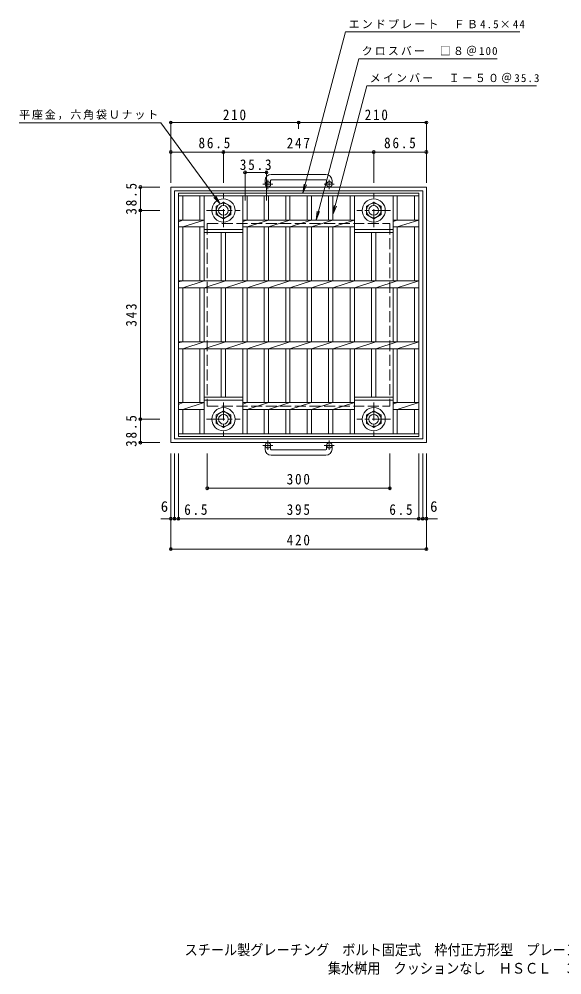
# Model space of a CAD drawing. Units: millimetres at full size, sheet at 1:6. Extents: x -788 to 1055, y -824 to 747.
# Drawn here: x -788 to 104, y -824 to 747 of the extents above; entities that cross this region are included whole.
import ezdxf
from ezdxf.enums import TextEntityAlignment as Align

# ---------------------------------------------------------------- set-up
doc = ezdxf.new("R2010")
doc.units = ezdxf.units.MM
doc.header["$LTSCALE"] = 6
doc.header["$PDMODE"] = 32
doc.header["$PDSIZE"] = 4.8
doc.linetypes.add('CHAIN1', pattern=[8, 5, -1, 1, -1])
doc.linetypes.add('DASHED3', pattern=[4, 3, -1])
for name, color, linetype, lineweight in [('E-1', 2, 'Continuous', 9), ('E-2', 3, 'Continuous', 9), ('E-4', 7, 'Continuous', 9), ('E-5', 7, 'Continuous', 9), ('F-5_F-5ﾚｲﾔ', 2, 'Continuous', 9)]:
    doc.layers.add(name, color=color, linetype=linetype, lineweight=lineweight)
doc.styles.add('ＭＳ ゴシック', font='')
doc.styles.get('ＭＳ ゴシック').set_extended_font_data('MS Gothic')

msp = doc.modelspace()

# ---------------------------------------------------------------- linework, layer by layer
at = {"layer": 'E-1'}
for p, q in [((-283.457, 491.545), (-373.457, 491.545)), ((-383.457, 481.545), (-383.457, 475.445)), ((-374.457, 481.545), (-374.457, 475.445)), ((-373.457, 482.545), (-283.457, 482.545)), ((-282.457, 481.545), (-282.457, 475.445)), ((-273.457, 481.545), (-273.457, 475.445)), ((-538.457, 470.945), (-538.457, 50.945)), ((-538.457, 470.945), (-118.457, 470.945)), ((-532.457, 464.945), (-532.457, 56.945)), ((-532.457, 464.945), (-124.457, 464.945)), ((-124.457, 464.945), (-124.457, 56.945)), ((-118.457, 470.945), (-118.457, 50.945)), ((-204.957, 446.302), (-216.957, 439.373)), ((-192.957, 439.373), (-204.957, 446.302)), ((-216.957, 439.373), (-216.957, 425.517)), ((-216.957, 425.517), (-204.957, 418.588)), ((-204.957, 418.588), (-192.957, 425.517)), ((-192.957, 425.517), (-192.957, 439.373)), ((-451.957, 103.301), (-463.957, 96.373)), ((-463.957, 96.373), (-463.957, 82.516)), ((-439.957, 96.373), (-451.957, 103.301)), ((-439.957, 82.516), (-439.957, 96.373)), ((-216.956, 96.373), (-204.956, 103.301)), ((-216.956, 82.516), (-216.956, 96.373)), ((-204.956, 103.301), (-192.956, 96.373)), ((-192.956, 96.373), (-192.956, 82.516)), ((-463.957, 82.516), (-451.957, 75.588)), ((-451.957, 75.588), (-439.957, 82.516)), ((-204.956, 75.588), (-216.956, 82.516)), ((-192.956, 82.516), (-204.956, 75.588)), ((-538.457, 50.945), (-118.457, 50.945)), ((-532.457, 56.945), (-124.457, 56.945)), ((-383.457, 40.344), (-383.457, 46.444)), ((-374.457, 40.344), (-374.457, 46.444)), ((-373.457, 39.344), (-283.457, 39.344)), ((-282.457, 40.344), (-282.457, 46.444)), ((-273.457, 40.344), (-273.457, 46.444)), ((-283.457, 30.344), (-373.457, 30.344))]:
    msp.add_line(p, q, dxfattribs=at)
at = {"layer": 'E-1', "linetype": 'CHAIN1'}
for p, q in [((-370.794, 475.445), (-387.201, 475.445)), ((-378.957, 467.337), (-378.957, 482.935)), ((-269.794, 475.445), (-286.201, 475.445)), ((-277.957, 467.337), (-277.957, 482.935)), ((-451.957, 404.809), (-451.957, 460.082)), ((-204.957, 404.809), (-204.957, 460.082)), ((-479.594, 432.445), (-424.321, 432.445)), ((-177.32, 432.445), (-232.594, 432.445)), ((-451.957, 117.081), (-451.957, 61.807)), ((-204.956, 117.081), (-204.956, 61.807)), ((-479.594, 89.444), (-424.321, 89.444)), ((-177.319, 89.444), (-232.593, 89.444)), ((-378.957, 54.551), (-378.957, 38.954)), ((-277.957, 54.551), (-277.957, 38.954)), ((-370.794, 46.444), (-387.201, 46.444)), ((-269.794, 46.444), (-286.201, 46.444))]:
    msp.add_line(p, q, dxfattribs=at)
at = {"layer": 'E-1', "linetype": 'DASHED3'}
for p, q in [((-478.457, 410.945), (-478.457, 110.944)), ((-478.457, 410.945), (-178.456, 410.945)), ((-178.456, 410.945), (-178.456, 110.944)), ((-478.457, 110.944), (-178.456, 110.944))]:
    msp.add_line(p, q, dxfattribs=at)
at = {"layer": 'E-1'}
msp.add_lwpolyline([(-439.957, 439.373), (-439.957, 425.517), (-451.957, 418.588), (-463.957, 425.517), (-463.957, 439.373), (-451.957, 446.302)], close=True, dxfattribs=at)
for centre, radius in [((-378.957, 475.445), 4.5), ((-277.957, 475.445), 4.5), ((-451.957, 432.445), 19), ((-451.957, 432.445), 12), ((-451.957, 432.445), 8), ((-204.957, 432.445), 19), ((-204.957, 432.445), 12), ((-204.957, 432.445), 8), ((-451.957, 89.444), 19), ((-451.957, 89.444), 12), ((-451.957, 89.444), 8), ((-204.956, 89.444), 19), ((-204.956, 89.444), 12), ((-204.956, 89.444), 8), ((-378.957, 46.444), 4.5), ((-277.957, 46.444), 4.5)]:
    msp.add_circle(centre, radius, dxfattribs=at)
for centre, radius, start, end in [((-373.457, 481.545), 10, 90, 180), ((-283.457, 481.545), 10, 0, 90), ((-373.457, 481.545), 1, 90, 180), ((-283.457, 481.545), 1, 0, 90), ((-373.457, 40.344), 10, 180, 270), ((-373.457, 40.344), 1, 180, 270), ((-283.457, 40.344), 10, 270, 0), ((-283.457, 40.344), 1, 270, 0)]:
    msp.add_arc(centre, radius, start, end, dxfattribs=at)
at = {"layer": 'E-2'}
for p, q in [((-525.957, 60.945), (-525.957, 460.945)), ((-525.957, 460.945), (-130.957, 460.945)), ((-525.957, 456.445), (-130.957, 456.445)), ((-518.956, 416.595), (-518.956, 456.445)), ((-490.757, 416.595), (-490.757, 456.445)), ((-483.757, 316.595), (-483.757, 456.445)), ((-420.158, 316.595), (-420.158, 456.445)), ((-413.158, 416.595), (-413.158, 456.445)), ((-384.858, 416.595), (-384.858, 456.445)), ((-377.858, 416.595), (-377.858, 456.445)), ((-349.656, 416.595), (-349.656, 456.445)), ((-342.656, 416.595), (-342.656, 456.445)), ((-314.356, 416.595), (-314.356, 456.445)), ((-307.356, 416.595), (-307.356, 456.445)), ((-279.056, 416.595), (-279.056, 456.445)), ((-272.056, 416.595), (-272.056, 456.445)), ((-243.756, 416.595), (-243.756, 456.445)), ((-236.757, 316.595), (-236.757, 456.445)), ((-173.156, 316.595), (-173.156, 456.445)), ((-166.156, 416.595), (-166.156, 456.445)), ((-137.957, 416.595), (-137.957, 456.445)), ((-130.957, 60.945), (-130.957, 460.945)), ((-525.957, 413.503), (-518.956, 416.595)), ((-525.957, 416.595), (-483.757, 416.595)), ((-518.956, 405.295), (-483.757, 416.595)), ((-420.158, 414.354), (-413.158, 416.595)), ((-420.158, 416.595), (-236.758, 416.595)), ((-413.158, 405.295), (-377.858, 416.595)), ((-377.858, 405.295), (-342.656, 416.595)), ((-342.657, 405.295), (-307.357, 416.595)), ((-307.357, 405.295), (-272.057, 416.595)), ((-272.057, 405.295), (-236.758, 416.595)), ((-130.957, 416.595), (-173.156, 416.595)), ((-166.157, 416.595), (-173.156, 414.354)), ((-166.158, 405.295), (-130.659, 416.595)), ((-525.957, 405.295), (-483.757, 405.295)), ((-518.956, 316.595), (-518.956, 405.295)), ((-490.757, 316.595), (-490.757, 405.295)), ((-483.757, 400.945), (-420.158, 400.945)), ((-483.757, 396.445), (-420.158, 396.445)), ((-455.458, 316.595), (-455.458, 396.445)), ((-448.458, 316.595), (-448.458, 396.445)), ((-420.158, 405.295), (-236.757, 405.295)), ((-413.158, 316.595), (-413.158, 405.295)), ((-384.858, 316.595), (-384.858, 405.295)), ((-377.858, 316.595), (-377.858, 405.295)), ((-349.656, 316.595), (-349.656, 405.295)), ((-342.656, 316.595), (-342.656, 405.295)), ((-314.356, 316.595), (-314.356, 405.295)), ((-307.356, 316.595), (-307.356, 405.295)), ((-279.056, 316.595), (-279.056, 405.295)), ((-272.056, 316.595), (-272.056, 405.295)), ((-243.756, 316.595), (-243.756, 405.295)), ((-236.757, 400.945), (-173.157, 400.945)), ((-236.757, 396.445), (-173.157, 396.445)), ((-208.456, 316.595), (-208.456, 396.445)), ((-201.456, 316.595), (-201.456, 396.445)), ((-130.957, 405.295), (-173.156, 405.295)), ((-166.156, 316.595), (-166.156, 405.295)), ((-137.957, 316.595), (-137.957, 405.295)), ((-525.957, 316.595), (-130.957, 316.595)), ((-525.957, 314.913), (-518.956, 316.595)), ((-518.956, 305.295), (-483.757, 316.595)), ((-483.757, 305.295), (-448.457, 316.595)), ((-448.458, 305.295), (-413.158, 316.595)), ((-413.158, 305.295), (-377.858, 316.595)), ((-377.858, 305.295), (-342.656, 316.595)), ((-342.657, 305.295), (-307.357, 316.595)), ((-307.357, 305.295), (-272.057, 316.595)), ((-272.057, 305.295), (-236.758, 316.595)), ((-236.758, 305.295), (-201.457, 316.595)), ((-201.457, 305.295), (-166.157, 316.595)), ((-166.158, 305.295), (-130.659, 316.595)), ((-525.957, 305.294), (-130.957, 305.294)), ((-518.956, 216.595), (-518.956, 305.294)), ((-490.757, 216.595), (-490.757, 305.294)), ((-483.757, 216.595), (-483.757, 305.294)), ((-455.458, 216.595), (-455.458, 305.294)), ((-448.458, 216.595), (-448.458, 305.294)), ((-420.158, 216.595), (-420.158, 305.294)), ((-413.158, 216.595), (-413.158, 305.294)), ((-384.858, 216.595), (-384.858, 305.294)), ((-377.858, 216.595), (-377.858, 305.294)), ((-349.656, 216.595), (-349.656, 305.294)), ((-342.656, 216.595), (-342.656, 305.294)), ((-314.356, 216.595), (-314.356, 305.294)), ((-307.356, 216.595), (-307.356, 305.294)), ((-279.056, 216.595), (-279.056, 305.294)), ((-272.056, 216.595), (-272.056, 305.294)), ((-243.756, 216.595), (-243.756, 305.294)), ((-236.757, 216.595), (-236.757, 305.294)), ((-208.456, 216.595), (-208.456, 305.294)), ((-201.456, 216.595), (-201.456, 305.294)), ((-173.156, 216.595), (-173.156, 305.294)), ((-166.156, 216.595), (-166.156, 305.294)), ((-137.957, 216.595), (-137.957, 305.294)), ((-525.957, 216.595), (-130.957, 216.595)), ((-525.957, 214.913), (-518.956, 216.595)), ((-525.957, 205.294), (-130.957, 205.294)), ((-518.956, 205.295), (-483.757, 216.595)), ((-518.956, 116.595), (-518.956, 205.294)), ((-490.757, 116.595), (-490.757, 205.294)), ((-483.757, 205.295), (-448.457, 216.595)), ((-483.757, 116.595), (-483.757, 205.294)), ((-455.458, 125.444), (-455.458, 205.294)), ((-448.458, 205.295), (-413.158, 216.595)), ((-448.458, 125.444), (-448.458, 205.294)), ((-420.158, 65.444), (-420.158, 205.294)), ((-413.158, 205.295), (-377.858, 216.595)), ((-413.158, 116.595), (-413.158, 205.294)), ((-384.858, 116.595), (-384.858, 205.294)), ((-377.858, 205.295), (-342.656, 216.595)), ((-377.858, 116.595), (-377.858, 205.294)), ((-349.656, 116.595), (-349.656, 205.294)), ((-342.657, 205.295), (-307.357, 216.595)), ((-342.656, 116.595), (-342.656, 205.294)), ((-314.356, 116.595), (-314.356, 205.294)), ((-307.357, 205.295), (-272.057, 216.595)), ((-307.356, 116.595), (-307.356, 205.294)), ((-279.056, 116.595), (-279.056, 205.294)), ((-272.057, 205.295), (-236.758, 216.595)), ((-272.056, 116.595), (-272.056, 205.294)), ((-243.756, 116.595), (-243.756, 205.294)), ((-236.758, 205.295), (-201.457, 216.595)), ((-236.757, 116.595), (-236.757, 205.294)), ((-208.456, 125.444), (-208.456, 205.294)), ((-201.457, 205.295), (-166.157, 216.595)), ((-201.456, 125.444), (-201.456, 205.294)), ((-173.156, 65.444), (-173.156, 205.294)), ((-166.158, 205.295), (-130.659, 216.595)), ((-166.156, 116.595), (-166.156, 205.294)), ((-137.957, 116.595), (-137.957, 205.294)), ((-525.957, 113.503), (-518.956, 116.595)), ((-420.158, 125.444), (-483.757, 125.444)), ((-420.158, 120.944), (-483.757, 120.944)), ((-483.757, 65.444), (-483.757, 116.595)), ((-413.158, 116.595), (-420.158, 114.354)), ((-420.158, 116.595), (-236.757, 116.595)), ((-413.158, 105.295), (-377.858, 116.595)), ((-377.858, 105.295), (-342.656, 116.595)), ((-342.657, 105.295), (-307.357, 116.595)), ((-307.357, 105.295), (-272.057, 116.595)), ((-236.757, 116.595), (-236.756, 116.595)), ((-236.757, 65.444), (-236.757, 116.595)), ((-173.156, 125.444), (-236.756, 125.444)), ((-173.156, 120.944), (-236.756, 120.944)), ((-130.957, 116.595), (-173.156, 116.595)), ((-166.157, 116.595), (-173.156, 114.354)), ((-166.158, 105.295), (-130.659, 116.595)), ((-525.957, 105.294), (-483.757, 105.294)), ((-518.956, 65.444), (-518.956, 105.294)), ((-490.757, 65.444), (-490.757, 105.294)), ((-420.158, 105.294), (-236.757, 105.294)), ((-413.158, 65.444), (-413.158, 105.294)), ((-384.858, 65.444), (-384.858, 105.294)), ((-377.858, 65.444), (-377.858, 105.294)), ((-349.656, 65.444), (-349.656, 105.294)), ((-342.656, 65.444), (-342.656, 105.294)), ((-314.356, 65.444), (-314.356, 105.294)), ((-307.356, 65.444), (-307.356, 105.294)), ((-279.056, 65.444), (-279.056, 105.294)), ((-272.056, 65.444), (-272.056, 105.294)), ((-243.756, 65.444), (-243.756, 105.294)), ((-130.957, 105.294), (-173.156, 105.294)), ((-166.156, 65.444), (-166.156, 105.294)), ((-137.957, 65.444), (-137.957, 105.294)), ((-130.957, 65.444), (-525.957, 65.444)), ((-130.957, 60.945), (-525.957, 60.945))]:
    msp.add_line(p, q, dxfattribs=at)
for points in [[(-525.957, 116.595), (-483.757, 116.595), (-483.756, 116.595)], [(-518.956, 105.295), (-483.757, 116.595), (-483.756, 116.595)], [(-272.057, 105.295), (-236.757, 116.595), (-236.756, 116.595)]]:
    msp.add_lwpolyline(points, dxfattribs=at)
at = {"layer": 'E-4'}
for p, q in [((-538.457, 578.779), (-538.457, 482.945)), ((-538.457, 576.979), (-328.457, 576.979)), ((-328.457, 578.779), (-328.457, 566.505)), ((-328.457, 576.979), (-118.457, 576.979)), ((-118.457, 578.779), (-118.457, 482.945)), ((-538.457, 530.235), (-538.457, 478.082)), ((-538.457, 528.435), (-451.957, 528.435)), ((-451.957, 530.235), (-451.957, 478.082)), ((-451.957, 528.435), (-204.957, 528.435)), ((-204.957, 530.235), (-204.957, 478.082)), ((-204.957, 528.435), (-118.456, 528.435)), ((-118.456, 530.235), (-118.456, 478.082)), ((-416.458, 496.845), (-416.458, 448.861)), ((-416.458, 495.045), (-381.158, 495.045)), ((-381.158, 496.845), (-381.158, 448.861)), ((-590.257, 470.945), (-556.457, 470.945)), ((-588.457, 432.445), (-588.457, 470.945)), ((-590.257, 432.445), (-556.457, 432.445)), ((-588.457, 89.444), (-588.457, 432.445)), ((-590.257, 89.444), (-556.457, 89.444)), ((-588.457, 50.944), (-588.457, 89.444)), ((-590.257, 50.944), (-556.457, 50.944)), ((-538.457, -125.856), (-538.457, 32.944)), ((-532.457, -75.856), (-532.457, 32.944)), ((-525.957, -75.856), (-525.957, 32.944)), ((-478.457, -25.856), (-478.457, 32.944)), ((-178.456, -25.856), (-178.456, 32.944)), ((-130.956, -75.856), (-130.956, 32.944)), ((-124.456, -75.856), (-124.456, 32.944)), ((-118.456, -125.856), (-118.456, 32.944)), ((-478.457, -24.056), (-178.456, -24.056)), ((-554.913, -74.056), (-532.457, -74.056)), ((-532.457, -74.056), (-525.957, -74.056)), ((-525.957, -74.056), (-130.956, -74.056)), ((-130.956, -74.056), (-124.456, -74.056)), ((-124.456, -74.056), (-100.167, -74.056)), ((-538.457, -124.056), (-118.456, -124.056))]:
    msp.add_line(p, q, dxfattribs=at)
for p in [(-538.457, 576.979), (-328.457, 576.979), (-118.457, 576.979), (-538.457, 528.435), (-451.957, 528.435), (-204.957, 528.435), (-118.456, 528.435), (-416.458, 495.045), (-381.158, 495.045), (-588.457, 470.945), (-588.457, 432.445), (-588.457, 89.444), (-588.457, 50.944), (-478.457, -24.056), (-178.456, -24.056), (-538.457, -74.056), (-532.457, -74.056), (-525.957, -74.056), (-130.956, -74.056), (-124.456, -74.056), (-118.456, -74.056), (-538.457, -124.056), (-118.456, -124.056)]:
    msp.add_point(p, dxfattribs=at)
at = {"layer": 'E-5'}
for p, q in [((-321.207, 460.945), (-251.226, 726.113)), ((-251.226, 726.113), (35.239, 726.113)), ((-299.615, 416.595), (-229.674, 681.614)), ((-229.674, 681.614), (-2.011, 681.614)), ((-272.056, 425.85), (-216.518, 637.114)), ((-216.518, 637.114), (62.313, 637.114)), ((-554.8, 576.286), (-787.8, 576.286)), ((-457.386, 443.147), (-554.8, 576.286)), ((-321.207, 460.945), (-319.249, 475.817)), ((-321.207, 460.945), (-315.466, 474.803)), ((-457.386, 443.147), (-464.587, 456.305)), ((-457.386, 443.147), (-467.748, 453.993)), ((-272.056, 425.85), (-270.098, 440.722)), ((-299.615, 416.595), (-297.657, 431.466)), ((-299.615, 416.595), (-293.874, 430.453)), ((-272.056, 425.85), (-266.315, 439.708))]:
    msp.add_line(p, q, dxfattribs=at)

# ---------------------------------------------------------------- texts
at = {"layer": 'E-4', "color": 2, "style": 'ＭＳ ゴシック'}
for p in [(-554.913, -68.056), (-112.167, -68.056)]:
    msp.add_text('6', height=17.6, dxfattribs=at).set_placement(p, align=Align.BOTTOM_LEFT)
at = {"layer": 'E-4', "color": 2, "char_height": 17.6, "attachment_point": 7, "style": 'ＭＳ ゴシック'}
for s, insert in [('\\T1.27;\\W0.9;210', (-452.957, 580.579)), ('\\T1.27;\\W0.9;210', (-219.787, 580.579)), ('\\T1.28;\\W0.9;86.5', (-492.956, 534.435)), ('\\T1.27;\\W0.9;247', (-347.957, 534.435)), ('\\T1.28;\\W0.9;86.5', (-187.957, 534.435)), ('\\T1.28;\\W0.9;35.3', (-425.058, 498.645)), ('\\T1.27;\\W0.9;300', (-347.957, -18.056)), ('\\T1.27;\\W0.9;6.5', (-516.398, -68.056)), ('\\T1.27;\\W0.9;395', (-347.957, -68.056)), ('\\T1.27;\\W0.9;6.5', (-179.306, -68.056)), ('\\T1.27;\\W0.9;420', (-347.957, -118.056))]:
    msp.add_mtext(s, dxfattribs=dict(at, insert=insert))
at = {"layer": 'E-4', "color": 2, "char_height": 17.6, "attachment_point": 7, "rotation": 90, "style": 'ＭＳ ゴシック'}
for s, insert in [('\\T1.28;\\W0.9;38.5', (-594.457, 425.445)), ('\\T1.27;\\W0.9;343', (-594.457, 241.445)), ('\\T1.28;\\W0.9;38.5', (-594.457, 43.944))]:
    msp.add_mtext(s, dxfattribs=dict(at, insert=insert))
at = {"layer": 'E-5', "char_height": 13.2, "attachment_point": 7, "style": 'ＭＳ ゴシック'}
for s, insert in [('\\T1.2;エンドプレート\u3000ＦＢ4.5×44', (-246.226, 731.113)), ('\\T1.19;クロスバー\u3000□８＠100', (-224.674, 686.614)), ('\\T1.2;メインバー\u3000Ｉ－５０＠35.3', (-211.518, 642.114)), ('\\T1.17;平座金，六角袋Ｕナット', (-787.8, 581.286))]:
    msp.add_mtext(s, dxfattribs=dict(at, insert=insert))
at = {"layer": 'F-5_F-5ﾚｲﾔ', "style": 'ＭＳ ゴシック', "width": 0.9}
for s, p in [('スチール製グレーチング\u3000ボルト固定式\u3000枠付正方形型\u3000プレーンタイプ', (-515.905, -796.619)), ('集水桝用\u3000クッションなし\u3000ＨＳＣＬ\u3000３３５０－ａ', (-280.387, -826.942))]:
    msp.add_text(s, height=17.6, dxfattribs=at).set_placement(p, align=Align.BOTTOM_LEFT)

doc.saveas('drawing.dxf')
